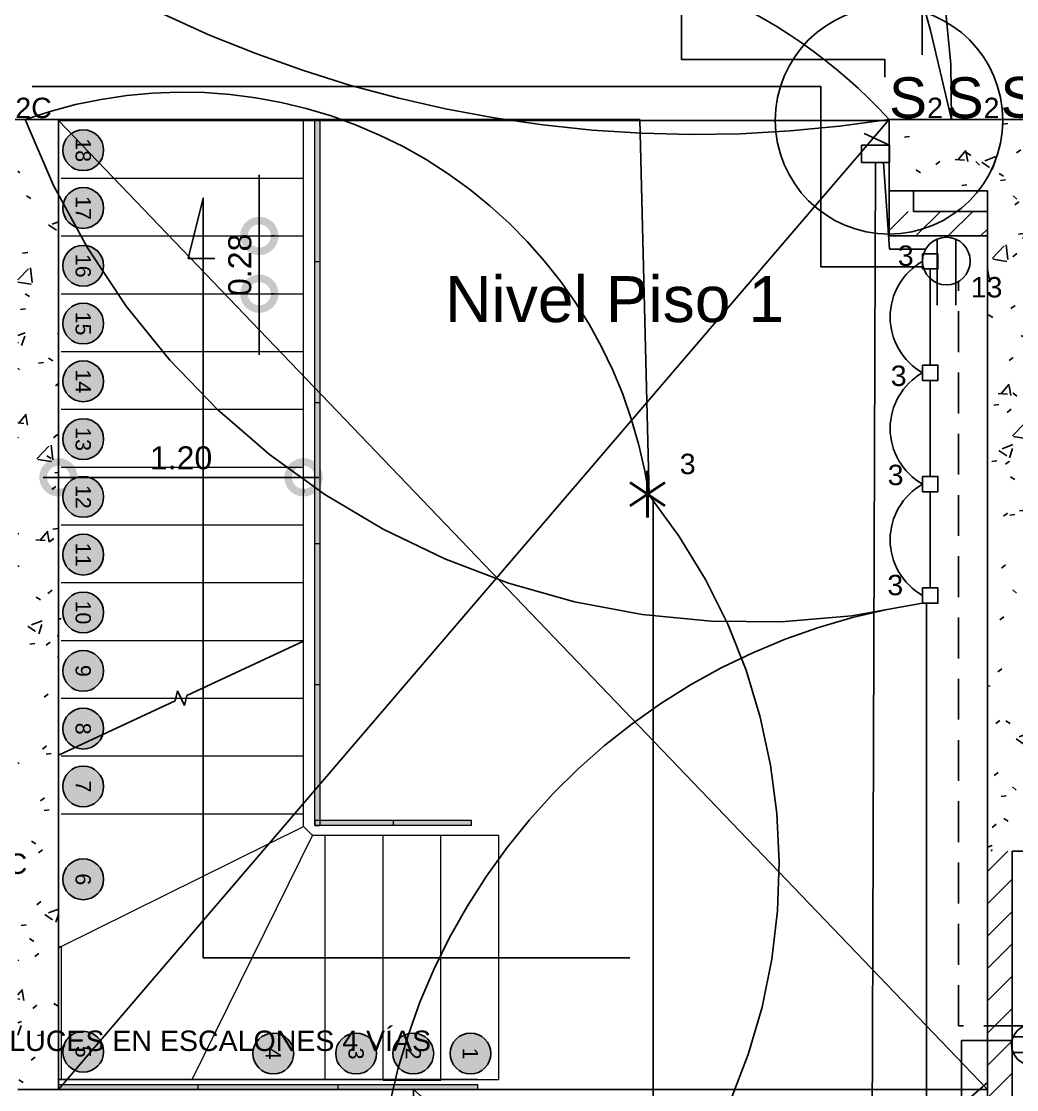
# Model space of a CAD drawing. Header units: inches. Extents: x 131 to 82119, y 71 to 16923.
# Drawn here: x 295.64 to 300.52, y 163.05 to 168.28 of the extents above; entities that cross this region are included whole.
import ezdxf
from ezdxf.enums import TextEntityAlignment as Align

# ---------------------------------------------------------------- set-up
doc = ezdxf.new("R2010")
doc.units = ezdxf.units.IN
doc.header["$MEASUREMENT"] = 0
doc.linetypes.add('HIDDEN', pattern=[9.525, 6.35, -3.175])
doc.linetypes.add('PISO', pattern=[0.3, 0.2, -0.1])
for name, color, linetype in [('A-ACHU-SOLID 255', 255, 'Continuous'), ('Arquitectonico', 253, 'Continuous'), ('INTERRUPTORES', 6, 'Continuous'), ('LAMPARAS', 20, 'Continuous'), ('Retorno', 5, 'HIDDEN')]:
    doc.layers.add(name, color=color, linetype=linetype)
for name, color, linetype, lineweight in [('A-GLAZ-CURT-OTLN', 52, 'Continuous', 18), ('DUCTO-PARED O TECHO', 7, 'Continuous', 25), ('DUCTO-PISO', 7, 'PISO', 25), ('S-FSTN-____-OTLN', 2, 'Continuous', 18), ('SIMBOLOGIA', 150, 'Continuous', 25), ('SIMBOLOGÍA', 150, 'Continuous', 25)]:
    doc.layers.add(name, color=color, linetype=linetype, lineweight=lineweight)
doc.styles.add('Arial', font='arial.ttf', dxfattribs={"height": 0.225})
doc.styles.add('Arial_4', font='arial.ttf', dxfattribs={"height": 0.1125})
doc.styles.add('ROMANS', font='romans.shx', dxfattribs={"width": 0.625})
doc.styles.get("Standard").update_dxf_attribs({"font": 'arial.ttf'})
doc.styles.add('swis Lt BT', font='swissl.ttf')
doc.dimstyles.new('Cota_1_5mm_-_Punto_Rellenado', dxfattribs={"dimscale": 0.3048, "dimtxt": 0.114779, "dimasz": 0.984252, "dimexe": 0.246063, "dimexo": 0.246063, "dimgap": 0.123031, "dimtad": 1, "dimrnd": 0.01, "dimzin": 0, "dimdsep": 46, "dimtxsty": 'Arial_4', "dimblk1": 'DOTSMALL', "dimblk2": 'DOTSMALL', "dimsah": 1, "dimcen": 0.09, "dimdle": 0.246063, "dimazin": 0, "dimtfac": 1, "dimtdec": 4, "dimtix": 1, "dimtmove": 0, "dimatfit": 3, "dimfxl": 1, "dimtvp": 1, "dimtolj": 1, "dimtzin": 0, "dimarcsym": 2})
pattern_1 = [(50, (314.34163, 184.42544), (0.546432, -0.0473076), [0.057, -0.629]), (355, (314.34163, 184.42544), (-0.105429, 0.573371), [0.046, -0.503]), (100.451, (314.38663, 184.42144), (0.440955, 0.525708), [0.049, -0.534]), (46.184, (314.3416, 184.57844), (0.813123, -0.12606), [0.086, -0.943]), (96.636, (314.4096, 184.5674), (0.711995, 0.742252), [0.073, -0.801]), (351.184, (314.3416, 184.5784), (0.71223, 0.742616), [0.069, -0.754]), (21, (314.41763, 184.54044), (0.454985, -0.306292), [0.057, -0.629]), (326, (314.41763, 184.54044), (0.185766, 0.552594), [0.046, -0.503]), (71.451, (314.45563, 184.51444), (0.640536, 0.246016), [0.049, -0.534]), (37.5, (314.34163, 184.42544), (0.009206, 0.2541166), [0.025, -0.472, 0.025, -0.485, -0.505]), (37.5, (314.34163, 184.42544), (0.009206, 0.2541166), [-1.007, 0.025, -0.48]), (7.5, (314.34163, 184.42544), (0.2004608, 0.3007382), [0.025, -0.266, 0.025, -0.46, -0.192]), (7.5, (314.34163, 184.42544), (0.2004608, 0.3007382), [-0.776, 0.025, -0.167]), (327.5, (314.17163, 184.42544), (0.4064829, -0.0170776), [0.025, -0.165, 0.025, -0.569, -0.789]), (327.5, (314.17163, 184.42544), (0.4064829, -0.0170776), [-0.785, 0.025, -0.764]), (317.5, (314.09563, 184.42544), (0.4439987, 0.076008), [0.025, -0.223, 0.025, -0.37, -0.56]), (317.5, (314.09563, 184.42544), (0.4439987, 0.076008), [-0.642, 0.025, -0.535])]

# ---------------------------------------------------------------- blocks, each defined once
blk = doc.blocks.new('System Panel - Glazed-1565547-ARQ-P1')
at = {"layer": 'A-GLAZ-CURT-OTLN'}
blk.add_hatch(color=256, dxfattribs=at).paths.add_polyline_path([(-0.3423, -0.0245), (-0.3423, -0.0495), (0.3423, -0.0495), (0.3423, -0.0245), (0.1422, -0.0245)], flags=0)
for p, q in [((-0.3423, -0.0245), (0.3423, -0.0245)), ((-0.3423, -0.0245), (-0.3423, -0.0495)), ((0.3423, -0.0495), (-0.3423, -0.0495)), ((0.3423, -0.0245), (0.3423, -0.0495))]:
    blk.add_line(p, q, dxfattribs=at)
blk = doc.blocks.new('System Panel - Glazed-V27-ARQ-P1')
at = {"layer": 'A-GLAZ-CURT-OTLN'}
blk.add_hatch(color=256, dxfattribs=at).paths.add_polyline_path([(-0.3423, -0.0245), (-0.3423, -0.0495), (0.3423, -0.0495), (0.3423, -0.0245)], flags=0)
for p, q in [((-0.3423, -0.0245), (0.3423, -0.0245)), ((-0.3423, -0.0245), (-0.3423, -0.0495)), ((0.3423, -0.0495), (-0.3423, -0.0495))]:
    blk.add_line(p, q, dxfattribs=at)
blk = doc.blocks.new('Escalera47 - Escalera-2019327-ARQ-SS Esc Int')
at = {"layer": 'S-FSTN-____-OTLN'}
for p, q in [((-11.9569, -9.3502), (-11.9569, -9.0672)), ((-13.1442, -9.3502), (-11.9569, -9.3502))]:
    blk.add_line(p, q, dxfattribs=at)
blk = doc.blocks.new('Escalera48 - Escalera-2019360-ARQ-SS Esc Int')
at = {"layer": 'S-FSTN-____-OTLN'}
for p, q in [((-11.9569, -9.4132), (-11.9569, -9.3502)), ((-13.1442, -10.0005), (-11.9569, -9.4132))]:
    blk.add_line(p, q, dxfattribs=at)
blk = doc.blocks.new('Escalera49 - Escalera-2019398-ARQ-SS Esc Int')
at = {"layer": 'S-FSTN-____-OTLN'}
for p, q in [((-11.9137, -9.4565), (-11.9569, -9.4133)), ((-12.5016, -10.6523), (-11.9137, -9.4565)), ((-13.1432, -10), (-13.1432, -10.6523)), ((-13.1432, -10.6523), (-12.5016, -10.6523))]:
    blk.add_line(p, q, dxfattribs=at)
blk = doc.blocks.new('Escalera50 - Escalera-2019450-ARQ-SS Esc Int')
at = {"layer": 'S-FSTN-____-OTLN'}
for p, q in [((-11.8505, -9.4565), (-11.9137, -9.4565)), ((-11.8505, -10.6519), (-11.8505, -9.4565)), ((-12.5014, -10.6519), (-11.8505, -10.6519))]:
    blk.add_line(p, q, dxfattribs=at)
blk = doc.blocks.new('Escalera51 - Escalera-2019487-ARQ-SS Esc Int')
at = {"layer": 'S-FSTN-____-OTLN'}
for p, q in [((-11.9111, -9.4556), (-11.9146, -9.4556)), ((-11.9111, -9.4565), (-11.9111, -9.4556)), ((-11.5675, -9.4565), (-11.8505, -9.4565)), ((-11.5675, -10.6519), (-11.5675, -9.4565)), ((-11.8505, -10.6519), (-11.5675, -10.6519))]:
    blk.add_line(p, q, dxfattribs=at)
blk = doc.blocks.new('Escalera52 - Escalera-2019520-ARQ-SS Esc Int')
at = {"layer": 'S-FSTN-____-OTLN'}
for p, q in [((-11.2845, -9.4565), (-11.5675, -9.4565)), ((-11.2845, -10.6551), (-11.2845, -9.4565)), ((-11.5675, -10.6551), (-11.2845, -10.6551))]:
    blk.add_line(p, q, dxfattribs=at)
blk = doc.blocks.new('Escalera53 - Escalera-2019553-ARQ-SS Esc Int')
at = {"layer": 'S-FSTN-____-OTLN'}
for p, q in [((-11.0015, -9.4565), (-11.2845, -9.4565)), ((-11.0015, -10.6519), (-11.0015, -9.4565)), ((-11.2845, -10.6519), (-11.0015, -10.6519))]:
    blk.add_line(p, q, dxfattribs=at)
blk = doc.blocks.new('_DotSmall')
at = {"color": 0, "linetype": 'ByBlock', "const_width": 0.5}
blk.add_lwpolyline([(-0.0625, 0, 1), (0.0625, 0, 1)], format="xyb", close=True, dxfattribs=at)
blk = doc.blocks.new('*D274')
at = {"layer": 'Arquitectonico', "color": 0, "lineweight": -2}
for p, q in [((295.7497, 166.0516), (297.0997, 166.0516)), ((295.8247, 165.9943), (295.8247, 165.9766)), ((297.0247, 165.9943), (297.0247, 165.9766))]:
    blk.add_line(p, q, dxfattribs=at)
at = {"layer": 'DEFPOINTS', "color": 0}
for p in [(295.8247, 166.0693), (297.0247, 166.0693), (297.0247, 166.0516)]:
    blk.add_point(p, dxfattribs=at)
at = {"layer": 'Arquitectonico', "color": 0, "lineweight": -2, "xscale": 0.3, "yscale": 0.3, "zscale": 0.3, "rotation": 180}
blk.add_blockref('_DotSmall', (295.8247, 166.0516), dxfattribs=at)
at = {"layer": 'Arquitectonico', "color": 0, "lineweight": -2, "xscale": 0.3, "yscale": 0.3, "zscale": 0.3}
blk.add_blockref('_DotSmall', (297.0247, 166.0516), dxfattribs=at)
at = {"layer": 'Arquitectonico', "color": 0, "insert": (296.4247, 166.1466), "char_height": 0.1125, "attachment_point": 5, "style": 'Arial_4'}
blk.add_mtext('\\A1;1.20', dxfattribs=at)
blk = doc.blocks.new('*D275')
at = {"layer": 'Arquitectonico', "color": 0, "lineweight": -2}
for p, q in [((296.808, 167.234), (296.808, 167.534)), ((296.808, 166.951), (296.808, 167.234)), ((296.8653, 167.234), (296.883, 167.234)), ((296.808, 166.951), (296.808, 166.651)), ((296.8653, 166.951), (296.883, 166.951))]:
    blk.add_line(p, q, dxfattribs=at)
at = {"layer": 'DEFPOINTS', "color": 0}
for p in [(296.7903, 167.234), (296.808, 167.234), (296.7903, 166.951)]:
    blk.add_point(p, dxfattribs=at)
at = {"layer": 'Arquitectonico', "color": 0, "lineweight": -2, "xscale": 0.3, "yscale": 0.3, "zscale": 0.3}
for p, rotation in [((296.808, 167.234), 270), ((296.808, 166.951), 90)]:
    blk.add_blockref('_DotSmall', p, dxfattribs=dict(at, rotation=rotation))
at = {"layer": 'Arquitectonico', "color": 0, "insert": (296.7131, 167.0925), "char_height": 0.1125, "attachment_point": 5, "rotation": 90, "style": 'Arial_4'}
blk.add_mtext('\\A1;0.28', dxfattribs=at)
blk = doc.blocks.new('INDICADOR EJES')
at = {"layer": 'A-ACHU-SOLID 255'}
h = blk.add_hatch(color=256, dxfattribs=at)
edge = h.paths.add_edge_path()
edge.add_arc((0, 0.004), 0.004, 0, 360)
at = {"color": 0}
blk.add_circle((0, 0.004), 0.004, dxfattribs=at)
at = {"color": 0, "style": 'swis Lt BT'}
blk.add_attdef('1', text='', height=0.003, dxfattribs=at).set_placement((0, 0.004), align=Align.MIDDLE_CENTER)
blk = doc.blocks.new('System Panel - Glazed-1487099-ARQ-P1')
at = {"layer": 'A-GLAZ-CURT-OTLN'}
blk.add_hatch(color=256, dxfattribs=at).paths.add_polyline_path([(-0.3451, 0.0245), (0.3451, 0.0245), (0.3451, 0.0495), (-0.3451, 0.0495)], flags=0)
for p, q in [((-0.3451, 0.0495), (0.3451, 0.0495)), ((-0.3451, 0.0495), (-0.3451, 0.0245)), ((0.3451, 0.0245), (-0.3451, 0.0245)), ((0.3451, 0.0495), (0.3451, 0.0245))]:
    blk.add_line(p, q, dxfattribs=at)
blk = doc.blocks.new('System Panel - Glazed-1566548-ARQ-P1')
at = {"layer": 'A-GLAZ-CURT-OTLN'}
blk.add_hatch(color=256, dxfattribs=at).paths.add_polyline_path([(-0.1913, 0.0495), (-0.1913, 0.0245), (0.1913, 0.0245), (0.1913, 0.0495)], flags=0)
for p, q in [((-0.1913, 0.0495), (0.1913, 0.0495)), ((-0.1913, 0.0495), (-0.1913, 0.0245)), ((0.1913, 0.0245), (-0.1913, 0.0245)), ((0.1913, 0.0495), (0.1913, 0.0245))]:
    blk.add_line(p, q, dxfattribs=at)
blk = doc.blocks.new('TOMA')
at = {"layer": 'SIMBOLOGIA'}
for p, q in [((-0.0301, 0.2165), (-0.0301, 0.0062)), ((0.0294, 0.2165), (0.0294, 0.1463)), ((0.0294, 0.1463), (0.0294, 0.0059))]:
    blk.add_line(p, q, dxfattribs=at)
blk.add_circle((0, 0.0761), 0.0761, dxfattribs=at)
blk = doc.blocks.new('ZUMBADOR')
at = {"layer": 'SIMBOLOGÍA'}
blk.add_line((0.0685, 0.0838), (-0.0552, 0.1412), dxfattribs=at)
blk.add_lwpolyline([(0.0685, 0.0838), (-0.0685, 0.0838), (-0.0685, 0), (0.0685, 0)], close=True, dxfattribs=at)

msp = doc.modelspace()

# ---------------------------------------------------------------- hatches: boundary and pattern name
at = {"layer": 'Arquitectonico'}
h = msp.add_hatch(dxfattribs=at)
h.set_pattern_fill('FP_31', color=256, angle=360, style=0, pattern_type=2)
h.set_pattern_definition(pattern_1)
h.paths.add_polyline_path([(295.8248, 163.0528), (295.8248, 167.8043), (295.6248, 167.8043), (295.6248, 163.0528)], flags=0)
h = msp.add_hatch(dxfattribs=at)
h.set_pattern_fill('FP_31', color=256, angle=360, style=0, pattern_type=2)
h.set_pattern_definition(pattern_1)
h.paths.add_polyline_path([(300.3737, 167.4543), (300.3737, 167.8043), (299.8914, 167.8043), (299.8914, 167.4543), (300.3726, 167.4543)], flags=0)
h = msp.add_hatch(dxfattribs=at)
h.set_pattern_fill('FP_31', color=256, angle=360, style=0, pattern_type=2)
h.set_pattern_definition(pattern_1)
h.paths.add_polyline_path([(300.5737, 164.2213), (300.5737, 167.8043), (300.3737, 167.8043), (300.3737, 164.2213), (300.4937, 164.2213)], flags=0)
h = msp.add_hatch(dxfattribs=at)
h.set_pattern_fill('FP_1', color=256, angle=360, style=0, pattern_type=2)
h.set_pattern_definition([(45, (308.98163, 173.65844), (-0.079196, 0.079196), [])])
h.paths.add_polyline_path([(300.3737, 167.2343), (300.3737, 167.3543), (299.8914, 167.3543), (299.8914, 167.2343)])
h = msp.add_hatch(dxfattribs=at)
h.set_pattern_fill('FP_37', color=256, angle=360, style=0, pattern_type=2)
h.set_pattern_definition([(45, (314.34163, 184.42544), (-0.07919596, 0.07919596), [])])
h.paths.add_polyline_path([(300.4937, 161.9559), (300.4937, 164.2213), (300.3737, 164.2213), (300.3737, 161.9559)], flags=0)

# ---------------------------------------------------------------- linework, layer by layer
for p, q in [((295.8248, 167.8043), (292.7902, 167.8043)), ((295.8247, 167.8), (297.0247, 167.8)), ((295.8247, 167.8), (295.8248, 163.1019)), ((295.8247, 167.8), (300.3737, 163.0528)), ((295.8248, 163.0528), (295.8248, 167.8043)), ((295.8248, 164.4083), (295.8248, 167.8043)), ((295.8248, 163.1019), (295.8248, 167.8043)), ((295.8248, 164.4083), (295.8248, 167.8043)), ((295.8248, 167.8043), (295.8248, 165.3593)), ((295.8248, 163.0528), (299.8914, 167.8043)), ((295.8248, 167.8), (299.8914, 167.8)), ((300.3737, 167.8043), (299.8914, 167.8043)), ((299.8914, 167.8043), (299.8914, 167.4543)), ((300.5737, 167.8043), (300.3737, 167.8043)), ((299.8914, 167.4543), (300.3737, 167.4543)), ((299.8914, 167.4543), (299.8914, 167.2343)), ((300.0114, 167.4543), (300.0114, 167.3543)), ((300.3737, 167.4543), (300.3737, 164.2213)), ((300.0114, 167.3543), (300.3737, 167.3543)), ((299.8914, 167.2343), (300.3737, 167.2343)), ((295.8248, 165.3593), (295.8375, 165.3593)), ((297.0247, 165.2498), (296.4531, 164.9832)), ((296.4082, 165.0054), (296.3964, 164.9568)), ((296.4413, 164.9346), (296.4082, 165.0054)), ((296.4531, 164.9832), (296.4413, 164.9346)), ((296.3964, 164.9568), (295.8247, 164.6903)), ((300.3737, 164.2213), (300.3737, 161.9559)), ((300.4937, 164.2213), (300.5737, 164.2213)), ((300.4937, 161.9559), (300.4937, 164.2213)), ((295.8374, 163.7537), (295.8248, 163.7474)), ((296.4317, 163.1019), (295.8248, 163.1019)), ((297.0386, 163.1019), (296.4317, 163.1019)), ((297.3186, 163.1019), (297.0386, 163.1019)), ((297.5985, 163.1019), (297.3186, 163.1019)), ((297.5621, 160.6267), (300.3737, 163.0886)), ((297.8785, 163.1019), (297.5985, 163.1019)), ((295.6248, 163.0528), (295.8248, 163.0528)), ((297.9801, 163.0528), (295.8248, 163.0528)), ((297.5622, 161.2839), (297.5622, 163.0528)), ((297.5622, 163.0528), (300.3737, 160.6268)), ((300.3737, 163.0528), (297.8785, 163.0528))]:
    msp.add_line(p, q, dxfattribs=at)
msp.add_lwpolyline([(298.6215, 163.6977), (296.5333, 163.6977), (296.5333, 167.4198), (296.4597, 167.123), (296.5898, 167.123)], dxfattribs=at)
at = {"layer": 'DUCTO-PARED O TECHO'}
for points in [[(298.8748, 168.3701), (298.8748, 168.0985), (299.8706, 168.0985), (299.8706, 168.0109)], [(295.6951, 167.9656), (299.5582, 167.9656), (299.5582, 167.0831), (300.0557, 167.0831)], [(295.78, 167.8043), (298.6712, 167.8043), (298.7163, 165.9637)], [(299.8256, 167.594), (299.8009, 160.4811)], [(300.0711, 167.1698), (299.8945, 167.1698), (299.8648, 167.594)], [(300.0932, 167.0721), (300.0932, 166.6015)], [(300.0932, 166.5265), (300.0932, 166.0559)], [(300.0932, 165.9809), (300.0932, 165.5104)], [(298.737, 162.3639), (298.737, 165.9375)], [(297.8516, 161.2899), (300.0747, 161.2899), (300.0747, 165.4354)], [(300.2466, 161.3024), (300.2466, 163.2938), (300.4937, 163.2938)]]:
    msp.add_lwpolyline(points, dxfattribs=at)
at = {"layer": 'DUCTO-PISO'}
for points in [[(296.962, 174.1056), (299.5141, 174.1056), (299.5141, 168.6208), (300.0536, 168.6208), (300.0536, 168.0282)], [(300.5553, 163.3649), (300.2322, 163.3649), (300.2322, 167.011)]]:
    msp.add_lwpolyline(points, dxfattribs=at)
at = {"layer": 'LAMPARAS'}
for p, q in [((300.0557, 167.1471), (300.0557, 167.0721)), ((300.0557, 166.6015), (300.0557, 166.5265)), ((300.0557, 166.0559), (300.0557, 165.9809)), ((300.0557, 165.5104), (300.0557, 165.4354))]:
    msp.add_line(p, q, dxfattribs=at)
for points in [[(300.0557, 167.1471), (300.1306, 167.1471), (300.1306, 167.0721), (300.0557, 167.0721)], [(300.0557, 166.6015), (300.1306, 166.6015), (300.1306, 166.5265), (300.0557, 166.5265)], [(300.0557, 166.0559), (300.1306, 166.0559), (300.1306, 165.9809), (300.0557, 165.9809)], [(300.0557, 165.5104), (300.1306, 165.5104), (300.1306, 165.4354), (300.0557, 165.4354)]]:
    msp.add_lwpolyline(points, close=True, dxfattribs=at)
msp.add_circle((299.8914, 167.8), 0.5569, dxfattribs=at)
at = {"layer": 'Retorno'}
for centre, radius, start, end in [((287.1132, 164.9198), 13.3989, 12.4319, 42.94532), ((296.978, 167.895), 3.2212, 358.386, 73.4137), ((298.9494, 173.8097), 6.0789, 242.30107, 278.91497), ((298.0107, 166.0908), 2.5443, 42.3354, 68.1613), ((296.4355, 165.6338), 2.3045, 8.2288, 109.6374), ((299.2188, 169.1435), 3.8014, 200.6279, 282.7194), ((300.2102, 166.8368), 0.3135, 119.5259, 240.4741), ((300.2102, 166.2912), 0.3135, 119.5259, 240.4741), ((300.2102, 165.7457), 0.3135, 119.5259, 240.4741), ((296.4557, 164.1507), 2.8978, 321.9317, 38.7295), ((300.5079, 162.3392), 3.129, 98.3091, 199.7104)]:
    msp.add_arc(centre, radius, start, end, dxfattribs=at)

# ---------------------------------------------------------------- block references
at = {"layer": 'Arquitectonico'}
for name, p in [('Escalera47 - Escalera-2019327-ARQ-SS Esc Int', (308.9816, 176.8672)), ('Escalera47 - Escalera-2019327-ARQ-SS Esc Int', (308.9816, 176.5842)), ('Escalera47 - Escalera-2019327-ARQ-SS Esc Int', (308.9816, 176.3012)), ('Escalera47 - Escalera-2019327-ARQ-SS Esc Int', (308.9816, 176.0182)), ('Escalera47 - Escalera-2019327-ARQ-SS Esc Int', (308.9816, 175.7352)), ('Escalera47 - Escalera-2019327-ARQ-SS Esc Int', (308.9816, 175.4522)), ('Escalera47 - Escalera-2019327-ARQ-SS Esc Int', (308.9816, 175.1692)), ('Escalera47 - Escalera-2019327-ARQ-SS Esc Int', (308.9816, 174.8862)), ('Escalera47 - Escalera-2019327-ARQ-SS Esc Int', (308.9816, 174.6032)), ('Escalera47 - Escalera-2019327-ARQ-SS Esc Int', (308.9816, 174.3202)), ('Escalera47 - Escalera-2019327-ARQ-SS Esc Int', (308.9816, 174.0372)), ('Escalera47 - Escalera-2019327-ARQ-SS Esc Int', (308.9816, 173.7542)), ('Escalera48 - Escalera-2019360-ARQ-SS Esc Int', (308.9816, 173.7542)), ('Escalera49 - Escalera-2019398-ARQ-SS Esc Int', (308.9816, 173.7542)), ('Escalera50 - Escalera-2019450-ARQ-SS Esc Int', (308.9816, 173.7542)), ('Escalera51 - Escalera-2019487-ARQ-SS Esc Int', (308.9816, 173.7542)), ('Escalera52 - Escalera-2019520-ARQ-SS Esc Int', (308.9816, 173.7542)), ('Escalera53 - Escalera-2019553-ARQ-SS Esc Int', (308.9816, 173.7542))]:
    msp.add_blockref(name, p, dxfattribs=at)
for name, p, rotation in [('System Panel - Glazed-1487099-ARQ-P1', (297.1286, 167.4535), 90.00000000000031), ('System Panel - Glazed-1487099-ARQ-P1', (297.1286, 166.7632), 90.00000000000031), ('System Panel - Glazed-1487099-ARQ-P1', (297.1286, 166.0729), 90.00000000000031), ('System Panel - Glazed-1487099-ARQ-P1', (297.1286, 165.3826), 90.00000000000031), ('System Panel - Glazed-1487099-ARQ-P1', (297.1286, 164.6923), 90.00000000000031), ('System Panel - Glazed-1566548-ARQ-P1', (297.2731, 164.3967), 180), ('System Panel - Glazed-1566548-ARQ-P1', (297.6556, 164.3967), 180), ('System Panel - Glazed-V27-ARQ-P1', (296.167, 163.0285), 180), ('System Panel - Glazed-1565547-ARQ-P1', (296.8516, 163.0285), 180), ('System Panel - Glazed-1565547-ARQ-P1', (297.5362, 163.0285), 180)]:
    msp.add_blockref(name, p, dxfattribs=dict(at, rotation=rotation))
at = {"layer": 'Arquitectonico', "rotation": 270}
for p, xscale, yscale, zscale, values in [((295.8458, 167.654), 24.99999999999999, 24.99999999999999, 24.99999999999999, {'1': '18'}), ((295.8458, 167.371), 24.99999999999999, 24.99999999999999, 24.99999999999999, {'1': '17'}), ((295.8458, 167.088), 24.99999999999999, 24.99999999999999, 24.99999999999999, {'1': '16'}), ((295.8458, 166.805), 24.99999999999999, 24.99999999999999, 24.99999999999999, {'1': '15'}), ((295.8458, 166.522), 24.99999999999999, 24.99999999999999, 24.99999999999999, {'1': '14'}), ((295.8458, 166.239), 24.99999999999999, 24.99999999999999, 24.99999999999999, {'1': '13'}), ((295.8458, 165.956), 24.99999999999999, 24.99999999999999, 24.99999999999999, {'1': '12'}), ((295.8458, 165.673), 24.99999999999999, 24.99999999999999, 24.99999999999999, {'1': '11'}), ((295.8458, 165.39), 24.99999999999999, 24.99999999999999, 24.99999999999999, {'1': '10'}), ((295.8457, 165.1038), 24.99999999999999, 24.99999999999999, 24.99999999999999, {'1': '9'}), ((295.8457, 164.8208), 24.99999999999999, 24.99999999999999, 24.99999999999999, {'1': '8'}), ((295.8457, 164.5378), 24.99999999999999, 24.99999999999999, 24.99999999999999, {'1': '7'}), ((295.8457, 164.083), 24.99999999999999, 24.99999999999999, 24.99999999999999, {'1': '6'}), ((295.8457, 163.2385), 24.99999999999999, 24.99999999999999, 24.99999999999999, {'1': '5'}), ((296.7764, 163.2296), 24.99999999999999, 24.99999999999999, 24.99999999999999, {'1': '4'}), ((297.1821, 163.2296), 24.99999999999999, 24.99999999999999, 24.99999999999999, {'1': '3'}), ((297.462, 163.2296), 24.99999999999999, 24.99999999999999, 24.99999999999999, {'1': '2'}), ((297.742, 163.2296), 25, 25, 25, {'1': '1'})]:
    msp.add_blockref('INDICADOR EJES', p, dxfattribs=dict(at, xscale=xscale, yscale=yscale, zscale=zscale)).add_auto_attribs(values)
at = {"layer": 'SIMBOLOGIA'}
msp.add_blockref('ZUMBADOR', (299.8256, 167.594), dxfattribs=at)
for p, xscale, yscale, zscale, rotation in [((300.172, 167.2278), 1.534310573126468, 1.534310573126468, 1.534310573126468, 180), ((300.4914, 163.2725), 1.29829461337991, 1.29829461337991, 1.29829461337991, 270)]:
    msp.add_blockref('TOMA', p, dxfattribs=dict(at, xscale=xscale, yscale=yscale, zscale=zscale, rotation=rotation))

# ---------------------------------------------------------------- texts
for s, p in [('3', (299.9733, 167.0873)), ('13', (300.3688, 166.9328)), ('3', (299.9385, 166.4991)), ('3', (298.9055, 166.0673)), ('3', (299.9236, 166.0134)), ('3', (299.9219, 165.4743)), ('LUCES EN ESCALONES 4 VÍAS', (296.6165, 163.2421))]:
    msp.add_text(s, height=0.1).set_placement(p, align=Align.CENTER)
at = {"layer": 'Arquitectonico', "insert": (297.7179, 167.037), "char_height": 0.225, "width": 2.044303, "attachment_point": 1, "style": 'Arial'}
msp.add_mtext('Nivel Piso 1', dxfattribs=at)
at = {"layer": 'INTERRUPTORES', "char_height": 0.2, "attachment_point": 1}
for s, insert in [('\\pt0.0082306;S{\\H0.5x;2C}', (295.4269, 168.0111)), ('\\pt0.0082306;S{\\H0.5x;2}', (299.8914, 168.0111)), ('\\pt0.0082306;S{\\H0.5x;2}', (300.1683, 168.0111)), ('\\pt0.0082306;S{\\H0.5x;2}', (300.4368, 168.0134)), ('\\pt0.0082306;S{\\H0.5x;C}', (295.3843, 164.3094))]:
    msp.add_mtext_dynamic_manual_height_columns(s, width=0.353086, gutter_width=12.5, heights=[0], dxfattribs=dict(at, insert=insert))
at = {"layer": 'LAMPARAS', "style": 'ROMANS'}
msp.add_text('*', height=0.3993, dxfattribs=at).set_placement((298.5718, 165.6844))

# ---------------------------------------------------------------- dimensions: what is measured, and where the dimension line sits
at = {"layer": 'Arquitectonico'}
dim = msp.add_linear_dim(base=(296.808, 167.234), p1=(296.7903, 166.951), p2=(296.7903, 167.234), angle=90, dimstyle='Cota_1_5mm_-_Punto_Rellenado', override={"dimpost": '<>', "dimfxl": 0.283}, dxfattribs=at)
dim.commit()
dim.dimension.update_dxf_attribs({"geometry": '*D275', "text_midpoint": (296.7131, 167.0925)})
dim = msp.add_linear_dim(base=(297.0247, 166.0516), p1=(295.8247, 166.0693), p2=(297.0247, 166.0693), dimstyle='Cota_1_5mm_-_Punto_Rellenado', override={"dimpost": '<>', "dimfxl": 1.2}, dxfattribs=at)
dim.commit()
dim.dimension.update_dxf_attribs({"geometry": '*D274', "text_midpoint": (296.4247, 166.1466)})

doc.saveas('drawing.dxf')
